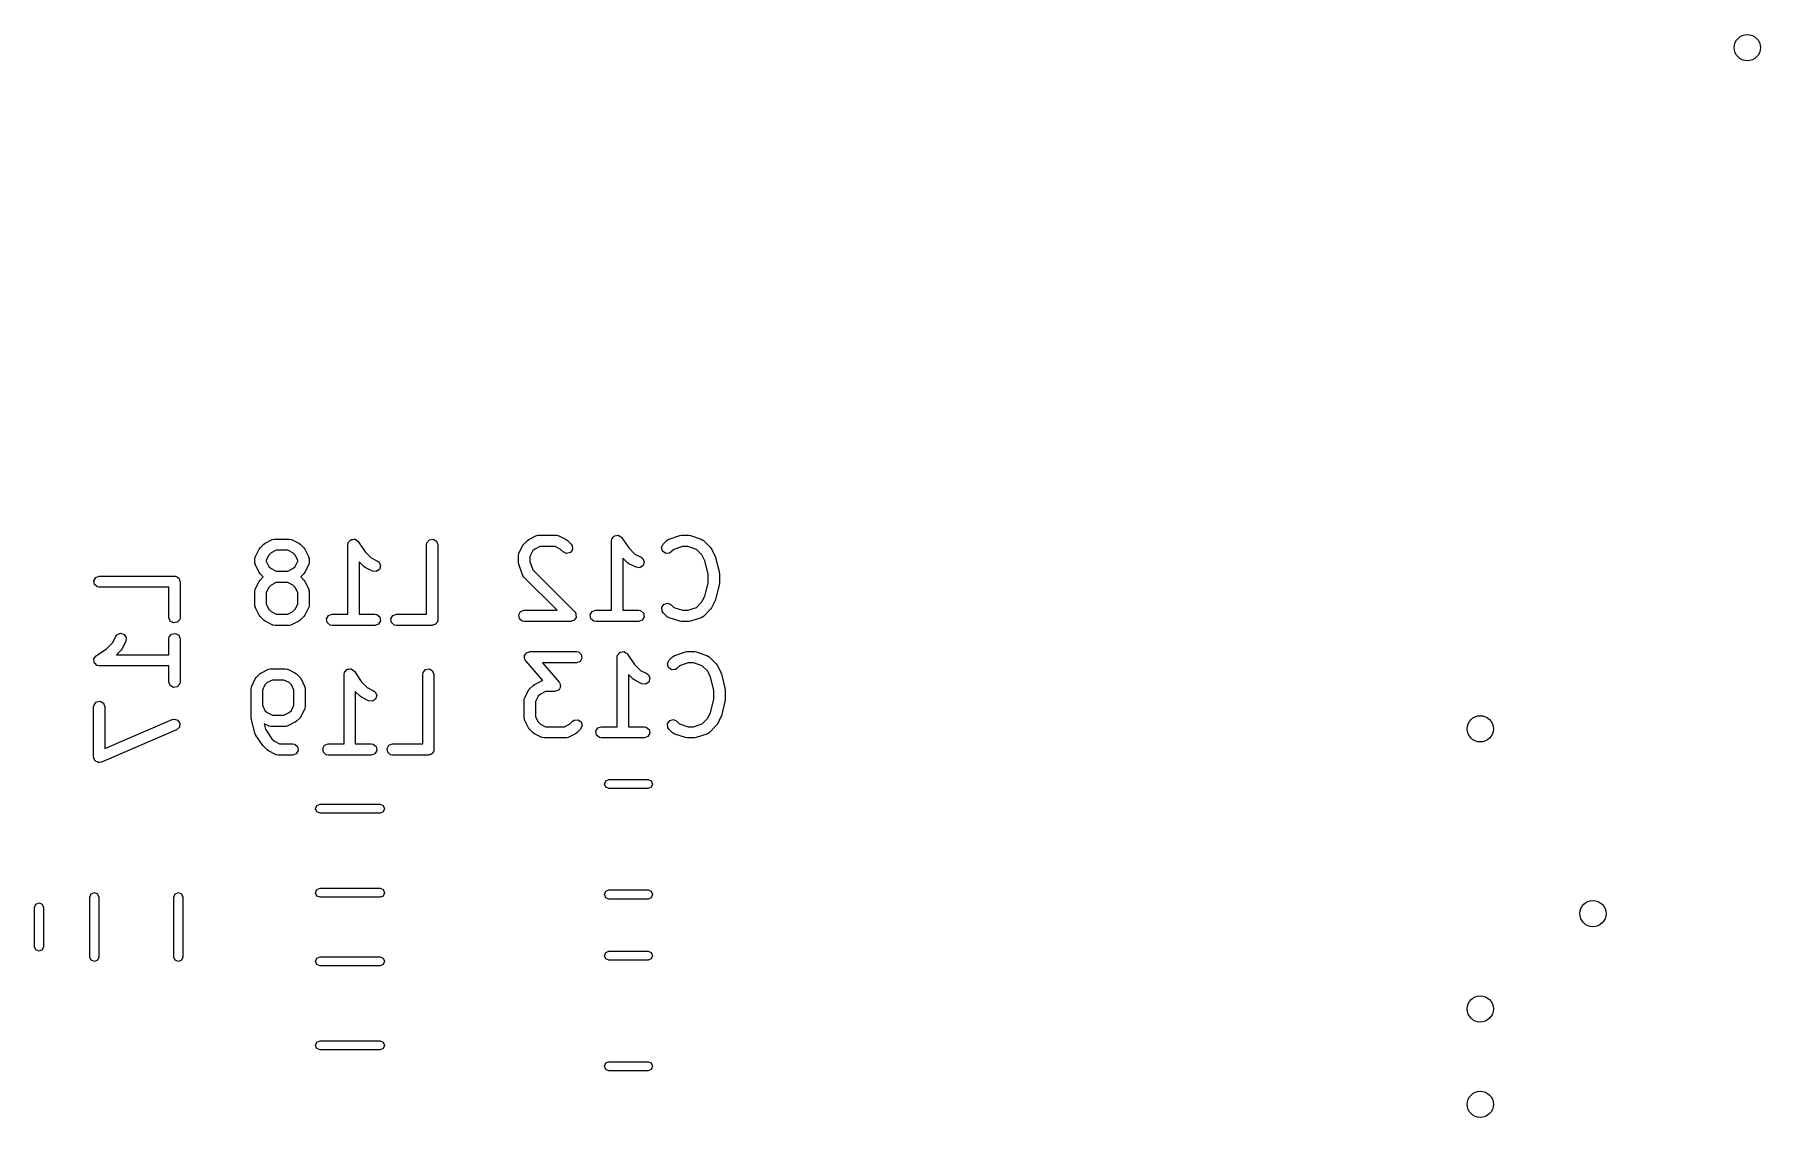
# Model space of a CAD drawing. Extents: x 5.08 to 7.09, y -4.25 to -3.04.
# Drawn here: x 6.187 to 7.092, y -3.608 to -3.04 of the extents above; entities that cross this region are included whole.
import ezdxf

# ---------------------------------------------------------------- set-up
doc = ezdxf.new("R2010")
doc.units = 0
doc.header["$MEASUREMENT"] = 0
doc.layers.add('BLACK', color=7, linetype='CONTINUOUS')

msp = doc.modelspace()

# ---------------------------------------------------------------- linework, layer by layer
at = {"layer": 'BLACK', "linetype": 'CONTINUOUS'}
for p, q in [((6.44595, -3.30478), (6.4497, -3.3029)), ((6.4497, -3.3029), (6.45068, -3.30261)), ((6.45068, -3.30261), (6.45086, -3.30265)), ((6.45086, -3.30265), (6.45102, -3.30259)), ((6.45102, -3.30259), (6.4604, -3.30259)), ((6.4604, -3.30259), (6.46141, -3.30277)), ((6.46141, -3.30277), (6.46154, -3.30288)), ((6.46154, -3.30288), (6.46172, -3.3029)), ((6.46172, -3.3029), (6.46547, -3.30478)), ((6.49096, -3.30296), (6.49108, -3.30284)), ((6.49108, -3.30284), (6.49194, -3.30278)), ((6.49194, -3.30278), (6.49278, -3.30264)), ((6.49278, -3.30264), (6.49293, -3.30272)), ((6.49293, -3.30272), (6.4931, -3.30271)), ((6.4931, -3.30271), (6.49379, -3.30322)), ((6.51946, -3.30462), (6.52508, -3.30274)), ((6.52508, -3.30274), (6.52595, -3.30261)), ((6.52595, -3.30261), (6.52601, -3.30259)), ((6.52601, -3.30259), (6.52976, -3.30259)), ((6.52976, -3.30259), (6.53063, -3.30274)), ((6.53063, -3.30274), (6.5307, -3.30274)), ((6.5307, -3.30274), (6.53632, -3.30462)), ((6.30263, -3.31372), (6.30451, -3.30997)), ((6.30451, -3.30997), (6.30503, -3.30926)), ((6.30503, -3.30926), (6.30506, -3.30921)), ((6.30506, -3.30921), (6.30693, -3.30733)), ((6.30693, -3.30733), (6.30766, -3.30682)), ((6.30766, -3.30682), (6.3077, -3.30678)), ((6.3077, -3.30678), (6.31145, -3.3049)), ((6.31077, -3.31185), (6.30957, -3.31304)), ((6.31347, -3.3105), (6.31077, -3.31185)), ((6.31145, -3.3049), (6.31243, -3.30461)), ((6.31243, -3.30461), (6.31261, -3.30465)), ((6.31261, -3.30465), (6.31277, -3.30459)), ((6.31277, -3.30459), (6.32027, -3.30459)), ((6.31957, -3.3105), (6.31347, -3.3105)), ((6.32227, -3.31185), (6.31957, -3.3105)), ((6.32027, -3.30459), (6.32128, -3.30477)), ((6.32128, -3.30477), (6.32142, -3.30488)), ((6.32142, -3.30488), (6.32159, -3.3049)), ((6.32159, -3.3049), (6.32534, -3.30678)), ((6.32347, -3.31304), (6.32227, -3.31185)), ((6.32534, -3.30678), (6.32605, -3.3073)), ((6.32605, -3.3073), (6.32611, -3.30733)), ((6.32611, -3.30733), (6.32798, -3.30921)), ((6.32798, -3.30921), (6.32849, -3.30993)), ((6.32849, -3.30993), (6.32854, -3.30997)), ((6.32854, -3.30997), (6.33041, -3.31372)), ((6.35106, -3.30754), (6.35124, -3.30653)), ((6.35106, -3.34396), (6.35106, -3.30754)), ((6.35124, -3.30653), (6.35135, -3.3064)), ((6.35135, -3.3064), (6.35137, -3.30624)), ((6.35137, -3.30624), (6.35199, -3.30564)), ((6.35199, -3.30564), (6.35254, -3.30499)), ((6.35254, -3.30499), (6.35271, -3.30496)), ((6.35271, -3.30496), (6.35283, -3.30484)), ((6.35283, -3.30484), (6.35369, -3.30478)), ((6.35369, -3.30478), (6.35453, -3.30464)), ((6.35453, -3.30464), (6.35468, -3.30472)), ((6.35468, -3.30472), (6.35485, -3.30471)), ((6.35485, -3.30471), (6.35554, -3.30522)), ((6.35554, -3.30522), (6.35628, -3.30565)), ((6.35628, -3.30565), (6.35634, -3.30581)), ((6.35634, -3.30581), (6.35647, -3.30591)), ((6.35647, -3.30591), (6.36006, -3.31129)), ((6.36006, -3.31129), (6.36327, -3.31449)), ((6.39231, -3.30754), (6.39249, -3.30653)), ((6.39231, -3.34396), (6.39231, -3.30754)), ((6.39249, -3.30653), (6.39379, -3.30499)), ((6.39379, -3.30499), (6.39577, -3.30464)), ((6.39577, -3.30464), (6.39752, -3.30565)), ((6.39752, -3.30565), (6.39821, -3.30754)), ((6.39821, -3.30754), (6.39821, -3.34691)), ((6.44075, -3.31203), (6.44086, -3.3119)), ((6.44086, -3.3119), (6.44088, -3.31172)), ((6.44088, -3.31172), (6.44276, -3.30797)), ((6.44276, -3.30797), (6.44328, -3.30726)), ((6.44328, -3.30726), (6.44331, -3.30721)), ((6.44331, -3.30721), (6.44519, -3.30533)), ((6.44519, -3.30533), (6.44591, -3.30482)), ((6.44591, -3.30482), (6.44595, -3.30478)), ((6.44782, -3.31104), (6.44648, -3.31374)), ((6.44902, -3.30985), (6.44782, -3.31104)), ((6.45172, -3.3085), (6.44902, -3.30985)), ((6.4597, -3.3085), (6.45172, -3.3085)), ((6.4624, -3.30985), (6.4597, -3.3085)), ((6.46393, -3.31138), (6.4624, -3.30985)), ((6.46576, -3.31224), (6.46393, -3.31138)), ((6.46547, -3.30478), (6.46618, -3.3053)), ((6.46771, -3.31171), (6.46576, -3.31224)), ((6.46618, -3.3053), (6.46623, -3.30533)), ((6.46623, -3.30533), (6.46811, -3.30721)), ((6.46887, -3.31006), (6.46771, -3.31171)), ((6.46811, -3.30721), (6.4687, -3.30805)), ((6.4687, -3.30805), (6.46887, -3.31006)), ((6.48931, -3.30554), (6.48949, -3.30453)), ((6.48931, -3.34196), (6.48931, -3.30554)), ((6.48949, -3.30453), (6.4896, -3.3044)), ((6.4896, -3.3044), (6.48962, -3.30424)), ((6.48962, -3.30424), (6.49024, -3.30364)), ((6.49024, -3.30364), (6.49079, -3.30299)), ((6.49079, -3.30299), (6.49096, -3.30296)), ((6.49379, -3.30322), (6.49453, -3.30365)), ((6.49453, -3.30365), (6.49459, -3.30381)), ((6.49459, -3.30381), (6.49472, -3.30391)), ((6.49472, -3.30391), (6.49831, -3.30929)), ((6.49831, -3.30929), (6.50152, -3.31249)), ((6.51557, -3.30904), (6.51643, -3.30721)), ((6.5161, -3.31099), (6.51557, -3.30904)), ((6.51775, -3.31215), (6.5161, -3.31099)), ((6.51643, -3.30721), (6.5183, -3.30533)), ((6.5183, -3.30533), (6.51914, -3.30474)), ((6.51914, -3.30474), (6.51932, -3.30473)), ((6.51932, -3.30473), (6.51946, -3.30462)), ((6.5206, -3.31138), (6.51976, -3.31197)), ((6.52198, -3.31), (6.5206, -3.31138)), ((6.52649, -3.3085), (6.52198, -3.31)), ((6.52928, -3.3085), (6.52649, -3.3085)), ((6.53379, -3.31), (6.52928, -3.3085)), ((6.53671, -3.31292), (6.53379, -3.31)), ((6.53632, -3.30462), (6.53722, -3.30511)), ((6.53722, -3.30511), (6.53731, -3.30526)), ((6.53731, -3.30526), (6.53747, -3.30533)), ((6.53747, -3.30533), (6.54122, -3.30908)), ((6.54122, -3.30908), (6.54173, -3.3098)), ((6.54173, -3.3098), (6.54178, -3.30985)), ((6.54178, -3.30985), (6.54365, -3.3136)), ((6.30232, -3.31504), (6.3025, -3.31403)), ((6.30232, -3.31692), (6.30232, -3.31504)), ((6.30238, -3.31708), (6.30232, -3.31692)), ((6.30234, -3.31726), (6.30238, -3.31708)), ((6.30263, -3.31824), (6.30234, -3.31726)), ((6.3025, -3.31403), (6.30261, -3.3139)), ((6.30261, -3.3139), (6.30263, -3.31372)), ((6.30451, -3.32199), (6.30263, -3.31824)), ((6.30957, -3.31304), (6.30823, -3.31574)), ((6.30823, -3.31574), (6.30823, -3.31622)), ((6.30823, -3.31622), (6.30957, -3.31892)), ((6.30957, -3.31892), (6.31077, -3.32012)), ((6.31077, -3.32012), (6.31347, -3.32146)), ((6.31957, -3.32146), (6.32227, -3.32012)), ((6.32227, -3.32012), (6.32347, -3.31892)), ((6.32482, -3.31574), (6.32347, -3.31304)), ((6.32347, -3.31892), (6.32482, -3.31622)), ((6.32482, -3.31622), (6.32482, -3.31574)), ((6.33041, -3.31824), (6.32854, -3.32199)), ((6.33041, -3.31372), (6.3307, -3.31471)), ((6.33043, -3.31806), (6.33041, -3.31824)), ((6.33054, -3.31793), (6.33043, -3.31806)), ((6.33072, -3.31692), (6.33054, -3.31793)), ((6.3307, -3.31471), (6.33066, -3.31488)), ((6.33066, -3.31488), (6.33072, -3.31504)), ((6.33072, -3.31504), (6.33072, -3.31692)), ((6.35943, -3.31901), (6.35697, -3.31655)), ((6.35697, -3.31655), (6.35697, -3.34396)), ((6.35949, -3.31903), (6.35943, -3.31901)), ((6.3602, -3.31956), (6.35949, -3.31903)), ((6.36394, -3.32143), (6.3602, -3.31956)), ((6.36327, -3.31449), (6.36659, -3.31615)), ((6.36764, -3.32055), (6.36595, -3.32166)), ((6.36659, -3.31615), (6.36741, -3.31676)), ((6.36741, -3.31676), (6.36821, -3.31862)), ((6.36821, -3.31862), (6.36764, -3.32055)), ((6.44057, -3.31304), (6.44075, -3.31203)), ((6.44057, -3.31679), (6.44057, -3.31304)), ((6.44059, -3.31685), (6.44057, -3.31679)), ((6.44072, -3.31773), (6.44059, -3.31685)), ((6.4426, -3.32335), (6.44072, -3.31773)), ((6.44648, -3.31374), (6.44648, -3.31631)), ((6.44648, -3.31631), (6.44798, -3.32082)), ((6.44798, -3.32082), (6.46998, -3.34283)), ((6.49768, -3.31701), (6.49522, -3.31455)), ((6.49522, -3.31455), (6.49522, -3.34196)), ((6.49774, -3.31703), (6.49768, -3.31701)), ((6.49845, -3.31756), (6.49774, -3.31703)), ((6.5022, -3.31943), (6.49845, -3.31756)), ((6.50152, -3.31249), (6.50484, -3.31415)), ((6.5042, -3.31966), (6.5022, -3.31943)), ((6.50589, -3.31855), (6.5042, -3.31966)), ((6.50484, -3.31415), (6.50566, -3.31476)), ((6.50566, -3.31476), (6.50646, -3.31662)), ((6.50646, -3.31662), (6.50589, -3.31855)), ((6.51976, -3.31197), (6.51775, -3.31215)), ((6.53823, -3.31595), (6.53671, -3.31292)), ((6.53993, -3.32278), (6.53823, -3.31595)), ((6.54365, -3.3136), (6.5438, -3.31409)), ((6.5438, -3.31409), (6.54388, -3.3142)), ((6.54388, -3.3142), (6.54575, -3.3217)), ((6.21783, -3.32644), (6.21884, -3.32469)), ((6.21818, -3.32843), (6.21783, -3.32644)), ((6.21973, -3.32973), (6.21818, -3.32843)), ((6.21884, -3.32469), (6.22074, -3.324)), ((6.22074, -3.3299), (6.21973, -3.32973)), ((6.22074, -3.324), (6.26011, -3.324)), ((6.25716, -3.3299), (6.22074, -3.3299)), ((6.25716, -3.3457), (6.25716, -3.3299)), ((6.26011, -3.324), (6.26049, -3.32407)), ((6.26049, -3.32407), (6.26062, -3.32404)), ((6.26062, -3.32404), (6.26074, -3.32411)), ((6.26074, -3.32411), (6.26112, -3.32418)), ((6.26112, -3.32418), (6.26171, -3.32467)), ((6.26171, -3.32467), (6.26237, -3.32505)), ((6.26237, -3.32505), (6.26246, -3.3253)), ((6.26246, -3.3253), (6.26267, -3.32547)), ((6.26267, -3.32547), (6.2628, -3.32623)), ((6.2628, -3.32623), (6.26306, -3.32695)), ((6.26306, -3.32695), (6.26306, -3.3457)), ((6.30263, -3.3306), (6.30451, -3.32685)), ((6.30455, -3.32203), (6.30451, -3.32199)), ((6.30451, -3.32685), (6.30503, -3.32614)), ((6.30506, -3.32276), (6.30455, -3.32203)), ((6.30503, -3.32614), (6.30506, -3.32608)), ((6.30672, -3.32442), (6.30506, -3.32276)), ((6.30506, -3.32608), (6.30672, -3.32442)), ((6.30957, -3.32992), (6.30823, -3.33261)), ((6.31077, -3.32872), (6.30957, -3.32992)), ((6.31347, -3.32737), (6.31077, -3.32872)), ((6.31347, -3.32146), (6.31957, -3.32146)), ((6.31957, -3.32737), (6.31347, -3.32737)), ((6.32227, -3.32872), (6.31957, -3.32737)), ((6.32347, -3.32992), (6.32227, -3.32872)), ((6.32482, -3.33261), (6.32347, -3.32992)), ((6.32798, -3.32276), (6.32632, -3.32442)), ((6.32632, -3.32442), (6.32798, -3.32608)), ((6.32801, -3.3227), (6.32798, -3.32276)), ((6.32798, -3.32608), (6.32849, -3.3268)), ((6.32854, -3.32199), (6.32801, -3.3227)), ((6.32849, -3.3268), (6.32854, -3.32685)), ((6.32854, -3.32685), (6.33041, -3.3306)), ((6.36595, -3.32166), (6.36394, -3.32143)), ((6.44271, -3.32349), (6.4426, -3.32335)), ((6.44272, -3.32366), (6.44271, -3.32349)), ((6.44331, -3.3245), (6.44272, -3.32366)), ((6.46077, -3.34196), (6.44331, -3.3245)), ((6.53823, -3.33451), (6.53993, -3.32768)), ((6.53993, -3.32768), (6.53993, -3.32278)), ((6.54575, -3.32876), (6.54388, -3.33626)), ((6.54584, -3.32804), (6.54574, -3.32862)), ((6.54574, -3.32862), (6.54575, -3.32876)), ((6.54575, -3.3217), (6.54579, -3.32229)), ((6.54579, -3.32229), (6.54584, -3.32242)), ((6.54584, -3.32242), (6.54584, -3.32804)), ((6.30232, -3.33192), (6.3025, -3.33091)), ((6.30232, -3.33942), (6.30232, -3.33192)), ((6.3025, -3.33091), (6.30261, -3.33077)), ((6.30261, -3.33077), (6.30263, -3.3306)), ((6.30823, -3.33261), (6.30823, -3.33872)), ((6.30823, -3.33872), (6.30957, -3.34142)), ((6.32347, -3.34142), (6.32482, -3.33872)), ((6.32482, -3.33872), (6.32482, -3.33261)), ((6.33041, -3.3306), (6.3307, -3.33158)), ((6.3307, -3.33158), (6.33066, -3.33175)), ((6.33066, -3.33175), (6.33072, -3.33192)), ((6.33072, -3.33192), (6.33072, -3.33942)), ((6.51566, -3.3404), (6.51682, -3.33875)), ((6.51682, -3.33875), (6.51877, -3.33822)), ((6.51877, -3.33822), (6.5206, -3.33908)), ((6.5206, -3.33908), (6.52198, -3.34046)), ((6.53379, -3.34046), (6.53671, -3.33754)), ((6.53671, -3.33754), (6.53823, -3.33451)), ((6.54365, -3.33686), (6.54178, -3.34061)), ((6.54367, -3.33672), (6.54365, -3.33686)), ((6.54388, -3.33626), (6.54367, -3.33672)), ((6.25785, -3.3476), (6.25716, -3.3457)), ((6.2596, -3.34861), (6.25785, -3.3476)), ((6.26289, -3.34671), (6.26159, -3.34826)), ((6.26306, -3.3457), (6.26289, -3.34671)), ((6.30238, -3.33958), (6.30232, -3.33942)), ((6.30234, -3.33975), (6.30238, -3.33958)), ((6.30263, -3.34074), (6.30234, -3.33975)), ((6.30451, -3.34449), (6.30263, -3.34074)), ((6.30455, -3.34453), (6.30451, -3.34449)), ((6.30506, -3.34525), (6.30455, -3.34453)), ((6.30693, -3.34713), (6.30506, -3.34525)), ((6.30699, -3.34715), (6.30693, -3.34713)), ((6.3077, -3.34768), (6.30699, -3.34715)), ((6.31145, -3.34956), (6.3077, -3.34768)), ((6.30957, -3.34142), (6.31077, -3.34261)), ((6.31077, -3.34261), (6.31347, -3.34396)), ((6.31347, -3.34396), (6.31957, -3.34396)), ((6.31957, -3.34396), (6.32227, -3.34261)), ((6.32534, -3.34768), (6.32159, -3.34956)), ((6.32227, -3.34261), (6.32347, -3.34142)), ((6.32539, -3.34763), (6.32534, -3.34768)), ((6.32611, -3.34713), (6.32539, -3.34763)), ((6.32798, -3.34525), (6.32611, -3.34713)), ((6.32801, -3.34519), (6.32798, -3.34525)), ((6.32854, -3.34449), (6.32801, -3.34519)), ((6.33041, -3.34074), (6.32854, -3.34449)), ((6.33043, -3.34056), (6.33041, -3.34074)), ((6.33054, -3.34042), (6.33043, -3.34056)), ((6.33072, -3.33942), (6.33054, -3.34042)), ((6.33986, -3.3464), (6.34087, -3.34465)), ((6.34021, -3.34839), (6.33986, -3.3464)), ((6.34087, -3.34465), (6.34277, -3.34396)), ((6.34277, -3.34396), (6.35106, -3.34396)), ((6.35697, -3.34396), (6.36527, -3.34396)), ((6.36527, -3.34396), (6.36628, -3.34414)), ((6.36628, -3.34414), (6.36782, -3.34544)), ((6.36817, -3.34743), (6.36716, -3.34918)), ((6.36782, -3.34544), (6.36817, -3.34743)), ((6.37361, -3.3464), (6.37462, -3.34465)), ((6.37396, -3.34839), (6.37361, -3.3464)), ((6.37462, -3.34465), (6.37651, -3.34396)), ((6.37651, -3.34396), (6.39231, -3.34396)), ((6.39804, -3.34792), (6.39754, -3.34851)), ((6.3981, -3.34754), (6.39804, -3.34792)), ((6.39817, -3.34743), (6.3981, -3.34754)), ((6.39821, -3.34691), (6.39815, -3.3473)), ((6.39815, -3.3473), (6.39817, -3.34743)), ((6.44062, -3.3444), (6.44163, -3.34265)), ((6.44097, -3.34639), (6.44062, -3.3444)), ((6.44251, -3.34769), (6.44097, -3.34639)), ((6.44163, -3.34265), (6.44352, -3.34196)), ((6.44352, -3.34787), (6.44251, -3.34769)), ((6.44352, -3.34196), (6.46077, -3.34196)), ((6.4679, -3.34787), (6.44352, -3.34787)), ((6.46873, -3.34756), (6.4679, -3.34787)), ((6.46959, -3.34733), (6.46873, -3.34756)), ((6.46967, -3.34722), (6.46959, -3.34733)), ((6.46979, -3.34718), (6.46967, -3.34722)), ((6.47024, -3.34641), (6.46979, -3.34718)), ((6.46998, -3.34283), (6.47035, -3.34335)), ((6.47075, -3.34568), (6.47024, -3.34641)), ((6.47035, -3.34335), (6.47045, -3.34344)), ((6.47045, -3.34344), (6.47047, -3.34352)), ((6.47047, -3.34352), (6.47057, -3.34367)), ((6.47057, -3.34367), (6.47065, -3.34455)), ((6.47065, -3.34455), (6.4708, -3.34543)), ((6.4708, -3.34543), (6.47074, -3.34554)), ((6.47074, -3.34554), (6.47075, -3.34568)), ((6.47811, -3.3444), (6.47912, -3.34265)), ((6.47846, -3.34639), (6.47811, -3.3444)), ((6.48001, -3.34769), (6.47846, -3.34639)), ((6.47912, -3.34265), (6.48102, -3.34196)), ((6.48102, -3.34787), (6.48001, -3.34769)), ((6.48102, -3.34196), (6.48931, -3.34196)), ((6.50352, -3.34787), (6.48102, -3.34787)), ((6.49522, -3.34196), (6.50352, -3.34196)), ((6.50352, -3.34196), (6.50453, -3.34214)), ((6.50541, -3.34718), (6.50352, -3.34787)), ((6.50453, -3.34214), (6.50607, -3.34344)), ((6.50642, -3.34543), (6.50541, -3.34718)), ((6.50607, -3.34344), (6.50642, -3.34543)), ((6.51584, -3.34241), (6.51566, -3.3404)), ((6.51643, -3.34325), (6.51584, -3.34241)), ((6.5183, -3.34513), (6.51643, -3.34325)), ((6.51846, -3.3452), (6.5183, -3.34513)), ((6.51855, -3.34535), (6.51846, -3.3452)), ((6.51946, -3.34584), (6.51855, -3.34535)), ((6.52508, -3.34772), (6.51946, -3.34584)), ((6.52198, -3.34046), (6.52649, -3.34196)), ((6.52514, -3.34771), (6.52508, -3.34772)), ((6.52601, -3.34787), (6.52514, -3.34771)), ((6.52976, -3.34787), (6.52601, -3.34787)), ((6.52649, -3.34196), (6.52928, -3.34196)), ((6.52928, -3.34196), (6.53379, -3.34046)), ((6.52982, -3.34784), (6.52976, -3.34787)), ((6.5307, -3.34772), (6.52982, -3.34784)), ((6.53632, -3.34584), (6.5307, -3.34772)), ((6.53646, -3.34573), (6.53632, -3.34584)), ((6.53663, -3.34572), (6.53646, -3.34573)), ((6.53747, -3.34513), (6.53663, -3.34572)), ((6.54122, -3.34138), (6.53747, -3.34513)), ((6.54125, -3.34132), (6.54122, -3.34138)), ((6.54178, -3.34061), (6.54125, -3.34132)), ((6.22769, -3.35895), (6.22935, -3.35563)), ((6.22935, -3.35563), (6.22996, -3.3548)), ((6.22996, -3.3548), (6.23181, -3.354)), ((6.23181, -3.354), (6.23375, -3.35458)), ((6.23375, -3.35458), (6.23486, -3.35626)), ((6.23486, -3.35626), (6.23463, -3.35827)), ((6.25716, -3.35695), (6.25734, -3.35594)), ((6.25716, -3.36524), (6.25716, -3.35695)), ((6.25734, -3.35594), (6.25863, -3.35439)), ((6.25863, -3.35439), (6.26062, -3.35404)), ((6.26159, -3.34826), (6.2596, -3.34861)), ((6.26062, -3.35404), (6.26237, -3.35505)), ((6.26237, -3.35505), (6.26306, -3.35695)), ((6.26306, -3.35695), (6.26306, -3.37944)), ((6.31163, -3.34958), (6.31145, -3.34956)), ((6.31176, -3.34969), (6.31163, -3.34958)), ((6.31277, -3.34987), (6.31176, -3.34969)), ((6.32027, -3.34987), (6.31277, -3.34987)), ((6.32044, -3.34981), (6.32027, -3.34987)), ((6.32061, -3.34985), (6.32044, -3.34981)), ((6.32159, -3.34956), (6.32061, -3.34985)), ((6.34176, -3.34969), (6.34021, -3.34839)), ((6.34277, -3.34987), (6.34176, -3.34969)), ((6.36527, -3.34987), (6.34277, -3.34987)), ((6.36716, -3.34918), (6.36527, -3.34987)), ((6.3755, -3.34969), (6.37396, -3.34839)), ((6.37651, -3.34987), (6.3755, -3.34969)), ((6.39526, -3.34987), (6.37651, -3.34987)), ((6.39598, -3.3496), (6.39526, -3.34987)), ((6.39674, -3.34947), (6.39598, -3.3496)), ((6.39691, -3.34927), (6.39674, -3.34947)), ((6.39716, -3.34918), (6.39691, -3.34927)), ((6.39754, -3.34851), (6.39716, -3.34918)), ((6.21841, -3.36668), (6.21884, -3.36593)), ((6.21884, -3.36593), (6.219, -3.36588)), ((6.219, -3.36588), (6.2191, -3.36574)), ((6.2191, -3.36574), (6.22448, -3.36215)), ((6.22448, -3.36215), (6.22769, -3.35895)), ((6.2322, -3.36278), (6.22974, -3.36524)), ((6.22974, -3.36524), (6.25716, -3.36524)), ((6.23223, -3.36273), (6.2322, -3.36278)), ((6.23276, -3.36202), (6.23223, -3.36273)), ((6.23463, -3.35827), (6.23276, -3.36202)), ((6.44362, -3.36603), (6.44373, -3.36583)), ((6.44375, -3.36682), (6.44362, -3.36603)), ((6.44373, -3.36559), (6.44423, -3.36497)), ((6.44373, -3.36583), (6.44373, -3.36559)), ((6.44423, -3.36497), (6.44463, -3.36428)), ((6.44463, -3.36428), (6.44485, -3.3642)), ((6.44485, -3.3642), (6.44499, -3.36402)), ((6.44499, -3.36402), (6.44578, -3.36386)), ((6.44578, -3.36386), (6.44652, -3.36359)), ((6.44652, -3.36359), (6.4709, -3.36359)), ((6.4709, -3.36359), (6.47191, -3.36377)), ((6.47191, -3.36377), (6.47345, -3.36507)), ((6.47345, -3.36507), (6.4738, -3.36706)), ((6.49231, -3.36654), (6.49249, -3.36553)), ((6.49249, -3.36553), (6.4926, -3.3654)), ((6.4926, -3.3654), (6.49262, -3.36524)), ((6.49262, -3.36524), (6.49324, -3.36464)), ((6.49324, -3.36464), (6.49379, -3.36399)), ((6.49379, -3.36399), (6.49396, -3.36396)), ((6.49396, -3.36396), (6.49408, -3.36384)), ((6.49408, -3.36384), (6.49494, -3.36378)), ((6.49494, -3.36378), (6.49578, -3.36364)), ((6.49578, -3.36364), (6.49593, -3.36372)), ((6.49593, -3.36372), (6.4961, -3.36371)), ((6.4961, -3.36371), (6.49679, -3.36422)), ((6.49679, -3.36422), (6.49753, -3.36465)), ((6.49753, -3.36465), (6.49759, -3.36481)), ((6.49759, -3.36481), (6.49772, -3.36491)), ((6.49772, -3.36491), (6.50131, -3.37029)), ((6.5213, -3.36633), (6.52214, -3.36574)), ((6.52214, -3.36574), (6.52232, -3.36573)), ((6.52232, -3.36573), (6.52246, -3.36562)), ((6.52246, -3.36562), (6.52808, -3.36374)), ((6.52808, -3.36374), (6.52895, -3.36361)), ((6.52895, -3.36361), (6.52901, -3.36359)), ((6.52901, -3.36359), (6.53276, -3.36359)), ((6.53276, -3.36359), (6.53363, -3.36374)), ((6.53363, -3.36374), (6.5337, -3.36374)), ((6.5337, -3.36374), (6.53932, -3.36562)), ((6.53932, -3.36562), (6.54022, -3.36611)), ((6.54022, -3.36611), (6.54031, -3.36626)), ((6.54031, -3.36626), (6.54047, -3.36633)), ((6.21783, -3.36768), (6.21792, -3.36754)), ((6.21798, -3.36853), (6.21783, -3.36768)), ((6.21791, -3.36737), (6.21841, -3.36668)), ((6.21792, -3.36754), (6.21791, -3.36737)), ((6.21804, -3.36938), (6.21798, -3.36853)), ((6.21815, -3.3695), (6.21804, -3.36938)), ((6.21818, -3.36967), (6.21815, -3.3695)), ((6.21884, -3.37022), (6.21818, -3.36967)), ((6.21943, -3.37084), (6.21884, -3.37022)), ((6.2196, -3.37086), (6.21943, -3.37084)), ((6.21973, -3.37097), (6.2196, -3.37086)), ((6.22074, -3.37115), (6.21973, -3.37097)), ((6.25716, -3.37115), (6.22074, -3.37115)), ((6.25716, -3.37944), (6.25716, -3.37115)), ((6.30493, -3.37533), (6.30566, -3.37482)), ((6.30566, -3.37482), (6.3057, -3.37478)), ((6.3057, -3.37478), (6.30945, -3.3729)), ((6.30945, -3.3729), (6.31043, -3.37261)), ((6.31043, -3.37261), (6.31061, -3.37265)), ((6.31061, -3.37265), (6.31077, -3.37259)), ((6.31077, -3.37259), (6.31827, -3.37259)), ((6.31827, -3.37259), (6.31928, -3.37277)), ((6.31928, -3.37277), (6.31942, -3.37288)), ((6.31942, -3.37288), (6.31959, -3.3729)), ((6.31959, -3.3729), (6.32334, -3.37478)), ((6.32334, -3.37478), (6.32405, -3.3753)), ((6.32405, -3.3753), (6.32411, -3.37533)), ((6.34906, -3.37554), (6.34924, -3.37453)), ((6.34924, -3.37453), (6.34935, -3.3744)), ((6.34935, -3.3744), (6.34937, -3.37424)), ((6.34937, -3.37424), (6.34999, -3.37364)), ((6.34999, -3.37364), (6.35054, -3.37299)), ((6.35054, -3.37299), (6.35071, -3.37296)), ((6.35071, -3.37296), (6.35083, -3.37284)), ((6.35083, -3.37284), (6.35169, -3.37278)), ((6.35169, -3.37278), (6.35253, -3.37264)), ((6.35253, -3.37264), (6.35268, -3.37272)), ((6.35268, -3.37272), (6.35285, -3.37271)), ((6.35285, -3.37271), (6.35354, -3.37322)), ((6.35354, -3.37322), (6.35428, -3.37365)), ((6.35428, -3.37365), (6.35434, -3.37381)), ((6.35434, -3.37381), (6.35447, -3.37391)), ((6.35447, -3.37391), (6.35806, -3.37929)), ((6.39031, -3.37554), (6.39049, -3.37453)), ((6.39049, -3.37453), (6.39179, -3.37299)), ((6.39179, -3.37299), (6.39377, -3.37264)), ((6.39377, -3.37264), (6.39552, -3.37365)), ((6.39552, -3.37365), (6.39621, -3.37554)), ((6.44377, -3.36761), (6.44375, -3.36682)), ((6.44395, -3.3679), (6.44377, -3.36761)), ((6.44397, -3.36802), (6.44395, -3.3679)), ((6.44407, -3.36811), (6.44397, -3.36802)), ((6.4443, -3.36849), (6.44407, -3.36811)), ((6.45327, -3.37873), (6.4443, -3.36849)), ((6.4709, -3.3695), (6.45303, -3.3695)), ((6.45303, -3.3695), (6.46187, -3.3796)), ((6.47279, -3.36881), (6.4709, -3.3695)), ((6.4738, -3.36706), (6.47279, -3.36881)), ((6.49231, -3.40296), (6.49231, -3.36654)), ((6.50131, -3.37029), (6.50452, -3.37349)), ((6.50452, -3.37349), (6.50784, -3.37515)), ((6.50784, -3.37515), (6.50866, -3.37576)), ((6.51857, -3.37004), (6.51943, -3.36821)), ((6.5191, -3.37199), (6.51857, -3.37004)), ((6.52075, -3.37315), (6.5191, -3.37199)), ((6.51943, -3.36821), (6.5213, -3.36633)), ((6.52276, -3.37297), (6.52075, -3.37315)), ((6.5236, -3.37238), (6.52276, -3.37297)), ((6.52498, -3.371), (6.5236, -3.37238)), ((6.52949, -3.3695), (6.52498, -3.371)), ((6.53228, -3.3695), (6.52949, -3.3695)), ((6.53679, -3.371), (6.53228, -3.3695)), ((6.53971, -3.37392), (6.53679, -3.371)), ((6.54123, -3.37695), (6.53971, -3.37392)), ((6.54047, -3.36633), (6.54422, -3.37008)), ((6.54422, -3.37008), (6.54473, -3.3708)), ((6.54473, -3.3708), (6.54478, -3.37085)), ((6.54478, -3.37085), (6.54665, -3.3746)), ((6.54665, -3.3746), (6.5468, -3.37509)), ((6.5468, -3.37509), (6.54688, -3.3752)), ((6.54688, -3.3752), (6.54875, -3.3827)), ((6.25785, -3.38134), (6.25716, -3.37944)), ((6.2596, -3.38235), (6.25785, -3.38134)), ((6.26159, -3.382), (6.2596, -3.38235)), ((6.26289, -3.38045), (6.26159, -3.382)), ((6.26306, -3.37944), (6.26289, -3.38045)), ((6.30032, -3.38304), (6.3005, -3.38203)), ((6.30032, -3.39804), (6.30032, -3.38304)), ((6.3005, -3.38203), (6.30061, -3.3819)), ((6.30061, -3.3819), (6.30063, -3.38172)), ((6.30063, -3.38172), (6.30251, -3.37797)), ((6.30251, -3.37797), (6.30303, -3.37726)), ((6.30303, -3.37726), (6.30306, -3.37721)), ((6.30306, -3.37721), (6.30493, -3.37533)), ((6.30757, -3.38104), (6.30623, -3.38374)), ((6.30623, -3.38374), (6.30623, -3.39172)), ((6.30877, -3.37985), (6.30757, -3.38104)), ((6.31147, -3.3785), (6.30877, -3.37985)), ((6.31757, -3.3785), (6.31147, -3.3785)), ((6.32027, -3.37985), (6.31757, -3.3785)), ((6.32147, -3.38104), (6.32027, -3.37985)), ((6.32282, -3.38374), (6.32147, -3.38104)), ((6.32282, -3.39172), (6.32282, -3.38374)), ((6.32411, -3.37533), (6.32598, -3.37721)), ((6.32598, -3.37721), (6.32649, -3.37793)), ((6.32649, -3.37793), (6.32654, -3.37797)), ((6.32654, -3.37797), (6.32841, -3.38172)), ((6.32841, -3.38172), (6.3287, -3.38271)), ((6.3287, -3.38271), (6.32866, -3.38288)), ((6.32866, -3.38288), (6.32872, -3.38304)), ((6.32872, -3.38304), (6.32872, -3.39242)), ((6.34906, -3.41196), (6.34906, -3.37554)), ((6.35806, -3.37929), (6.36126, -3.38249)), ((6.36126, -3.38249), (6.36459, -3.38415)), ((6.36459, -3.38415), (6.36541, -3.38476)), ((6.39031, -3.41196), (6.39031, -3.37554)), ((6.39621, -3.37554), (6.39621, -3.41491)), ((6.44388, -3.38772), (6.44576, -3.38397)), ((6.44576, -3.38397), (6.44628, -3.38326)), ((6.44628, -3.38326), (6.44631, -3.3832)), ((6.44631, -3.3832), (6.44819, -3.38133)), ((6.44819, -3.38133), (6.44891, -3.38082)), ((6.44891, -3.38082), (6.44895, -3.38078)), ((6.44895, -3.38078), (6.4527, -3.3789)), ((6.4527, -3.3789), (6.45327, -3.37873)), ((6.46039, -3.38422), (6.45965, -3.38449)), ((6.46118, -3.38407), (6.46039, -3.38422)), ((6.46132, -3.38388), (6.46118, -3.38407)), ((6.46154, -3.3838), (6.46132, -3.38388)), ((6.46194, -3.38311), (6.46154, -3.3838)), ((6.46187, -3.3796), (6.4621, -3.37998)), ((6.46244, -3.38249), (6.46194, -3.38311)), ((6.4621, -3.37998), (6.4622, -3.38007)), ((6.4622, -3.38007), (6.46223, -3.38019)), ((6.46223, -3.38019), (6.4624, -3.38048)), ((6.4624, -3.38048), (6.46242, -3.38127)), ((6.46242, -3.38127), (6.46255, -3.38205)), ((6.46255, -3.38205), (6.46244, -3.38226)), ((6.46244, -3.38226), (6.46244, -3.38249)), ((6.50068, -3.37801), (6.49822, -3.37555)), ((6.49822, -3.37555), (6.49822, -3.40296)), ((6.50074, -3.37803), (6.50068, -3.37801)), ((6.50145, -3.37856), (6.50074, -3.37803)), ((6.5052, -3.38043), (6.50145, -3.37856)), ((6.5072, -3.38066), (6.5052, -3.38043)), ((6.50889, -3.37955), (6.5072, -3.38066)), ((6.50866, -3.37576), (6.50946, -3.37762)), ((6.50946, -3.37762), (6.50889, -3.37955)), ((6.54293, -3.38378), (6.54123, -3.37695)), ((6.54293, -3.38868), (6.54293, -3.38378)), ((6.54875, -3.3827), (6.54879, -3.38329)), ((6.54879, -3.38329), (6.54884, -3.38342)), ((6.54884, -3.38342), (6.54884, -3.38904)), ((6.21779, -3.39257), (6.21797, -3.39156)), ((6.21779, -3.41881), (6.21779, -3.39257)), ((6.21797, -3.39156), (6.21926, -3.39001)), ((6.21926, -3.39001), (6.22125, -3.38966)), ((6.22125, -3.38966), (6.223, -3.39067)), ((6.223, -3.39067), (6.22369, -3.39257)), ((6.22369, -3.39257), (6.22369, -3.41434)), ((6.30623, -3.39172), (6.30757, -3.39442)), ((6.32147, -3.39442), (6.32282, -3.39172)), ((6.32872, -3.39242), (6.32854, -3.39343)), ((6.35743, -3.38701), (6.35497, -3.38455)), ((6.35497, -3.38455), (6.35497, -3.41196)), ((6.35749, -3.38703), (6.35743, -3.38701)), ((6.3582, -3.38756), (6.35749, -3.38703)), ((6.36194, -3.38943), (6.3582, -3.38756)), ((6.36395, -3.38966), (6.36194, -3.38943)), ((6.36564, -3.38855), (6.36395, -3.38966)), ((6.36541, -3.38476), (6.36621, -3.38662)), ((6.36621, -3.38662), (6.36564, -3.38855)), ((6.44357, -3.38904), (6.44375, -3.38803)), ((6.44357, -3.39842), (6.44357, -3.38904)), ((6.44375, -3.38803), (6.44386, -3.3879)), ((6.44386, -3.3879), (6.44388, -3.38772)), ((6.45082, -3.38704), (6.44948, -3.38974)), ((6.44948, -3.38974), (6.44948, -3.39772)), ((6.45202, -3.38584), (6.45082, -3.38704)), ((6.45472, -3.38449), (6.45202, -3.38584)), ((6.45965, -3.38449), (6.45472, -3.38449)), ((6.54123, -3.39551), (6.54293, -3.38868)), ((6.54875, -3.38976), (6.54688, -3.39726)), ((6.54884, -3.38904), (6.54874, -3.38962)), ((6.54874, -3.38962), (6.54875, -3.38976)), ((6.22369, -3.41434), (6.25895, -3.39923)), ((6.25895, -3.39923), (6.25995, -3.39899)), ((6.25995, -3.39899), (6.26188, -3.39958)), ((6.26188, -3.39958), (6.26299, -3.40127)), ((6.26299, -3.40127), (6.26275, -3.40327)), ((6.30037, -3.39817), (6.30032, -3.39804)), ((6.30041, -3.39876), (6.30037, -3.39817)), ((6.30228, -3.40626), (6.30041, -3.39876)), ((6.30945, -3.40256), (6.30716, -3.40141)), ((6.30716, -3.40141), (6.30789, -3.40433)), ((6.30757, -3.39442), (6.30877, -3.39561)), ((6.30877, -3.39561), (6.31147, -3.39696)), ((6.31147, -3.39696), (6.31757, -3.39696)), ((6.31757, -3.39696), (6.32027, -3.39561)), ((6.32334, -3.40068), (6.31959, -3.40256)), ((6.32027, -3.39561), (6.32147, -3.39442)), ((6.32339, -3.40064), (6.32334, -3.40068)), ((6.32411, -3.40013), (6.32339, -3.40064)), ((6.32598, -3.39825), (6.32411, -3.40013)), ((6.32601, -3.3982), (6.32598, -3.39825)), ((6.32654, -3.39749), (6.32601, -3.3982)), ((6.32841, -3.39374), (6.32654, -3.39749)), ((6.32843, -3.39356), (6.32841, -3.39374)), ((6.32854, -3.39343), (6.32843, -3.39356)), ((6.44363, -3.39858), (6.44357, -3.39842)), ((6.44359, -3.39875), (6.44363, -3.39858)), ((6.44388, -3.39974), (6.44359, -3.39875)), ((6.44576, -3.40349), (6.44388, -3.39974)), ((6.44948, -3.39772), (6.45082, -3.40042)), ((6.45082, -3.40042), (6.45202, -3.40161)), ((6.45202, -3.40161), (6.45472, -3.40296)), ((6.46457, -3.40296), (6.46727, -3.40161)), ((6.46727, -3.40161), (6.46881, -3.40008)), ((6.46881, -3.40008), (6.46965, -3.39949)), ((6.46965, -3.39949), (6.47166, -3.39931)), ((6.47166, -3.39931), (6.47331, -3.40047)), ((6.47384, -3.40242), (6.47298, -3.40425)), ((6.47331, -3.40047), (6.47384, -3.40242)), ((6.51866, -3.4014), (6.51982, -3.39975)), ((6.51884, -3.40341), (6.51866, -3.4014)), ((6.51982, -3.39975), (6.52177, -3.39922)), ((6.52177, -3.39922), (6.5236, -3.40008)), ((6.5236, -3.40008), (6.52498, -3.40146)), ((6.52498, -3.40146), (6.52949, -3.40296)), ((6.53228, -3.40296), (6.53679, -3.40146)), ((6.53679, -3.40146), (6.53971, -3.39854)), ((6.53971, -3.39854), (6.54123, -3.39551)), ((6.54422, -3.40238), (6.54047, -3.40613)), ((6.54425, -3.40232), (6.54422, -3.40238)), ((6.54478, -3.40161), (6.54425, -3.40232)), ((6.54665, -3.39786), (6.54478, -3.40161)), ((6.54667, -3.39772), (6.54665, -3.39786)), ((6.54688, -3.39726), (6.54667, -3.39772)), ((6.26127, -3.40466), (6.2219, -3.42153)), ((6.26275, -3.40327), (6.26127, -3.40466)), ((6.30229, -3.40627), (6.30228, -3.40626)), ((6.30269, -3.40718), (6.30229, -3.40627)), ((6.30644, -3.4128), (6.30269, -3.40718)), ((6.30789, -3.40433), (6.31119, -3.40928)), ((6.30963, -3.40258), (6.30945, -3.40256)), ((6.30976, -3.40269), (6.30963, -3.40258)), ((6.31077, -3.40287), (6.30976, -3.40269)), ((6.31827, -3.40287), (6.31077, -3.40287)), ((6.31119, -3.40928), (6.31252, -3.41061)), ((6.31252, -3.41061), (6.31522, -3.41196)), ((6.31844, -3.40281), (6.31827, -3.40287)), ((6.31861, -3.40285), (6.31844, -3.40281)), ((6.31959, -3.40256), (6.31861, -3.40285)), ((6.4458, -3.40353), (6.44576, -3.40349)), ((6.44631, -3.40425), (6.4458, -3.40353)), ((6.44818, -3.40613), (6.44631, -3.40425)), ((6.44824, -3.40615), (6.44818, -3.40613)), ((6.44895, -3.40668), (6.44824, -3.40615)), ((6.4527, -3.40856), (6.44895, -3.40668)), ((6.45288, -3.40858), (6.4527, -3.40856)), ((6.45301, -3.40869), (6.45288, -3.40858)), ((6.45402, -3.40887), (6.45301, -3.40869)), ((6.46527, -3.40887), (6.45402, -3.40887)), ((6.45472, -3.40296), (6.46457, -3.40296)), ((6.46544, -3.40881), (6.46527, -3.40887)), ((6.46561, -3.40885), (6.46544, -3.40881)), ((6.46659, -3.40856), (6.46561, -3.40885)), ((6.47034, -3.40668), (6.46659, -3.40856)), ((6.47039, -3.40663), (6.47034, -3.40668)), ((6.47111, -3.40613), (6.47039, -3.40663)), ((6.47298, -3.40425), (6.47111, -3.40613)), ((6.48111, -3.4054), (6.48212, -3.40365)), ((6.48146, -3.40739), (6.48111, -3.4054)), ((6.48301, -3.40869), (6.48146, -3.40739)), ((6.48212, -3.40365), (6.48402, -3.40296)), ((6.48402, -3.40887), (6.48301, -3.40869)), ((6.48402, -3.40296), (6.49231, -3.40296)), ((6.50652, -3.40887), (6.48402, -3.40887)), ((6.49822, -3.40296), (6.50652, -3.40296)), ((6.50652, -3.40296), (6.50753, -3.40314)), ((6.50841, -3.40818), (6.50652, -3.40887)), ((6.50753, -3.40314), (6.50907, -3.40444)), ((6.50942, -3.40643), (6.50841, -3.40818)), ((6.50907, -3.40444), (6.50942, -3.40643)), ((6.51943, -3.40425), (6.51884, -3.40341)), ((6.5213, -3.40613), (6.51943, -3.40425)), ((6.52146, -3.4062), (6.5213, -3.40613)), ((6.52155, -3.40635), (6.52146, -3.4062)), ((6.52246, -3.40684), (6.52155, -3.40635)), ((6.52808, -3.40872), (6.52246, -3.40684)), ((6.52814, -3.40871), (6.52808, -3.40872)), ((6.52901, -3.40887), (6.52814, -3.40871)), ((6.53276, -3.40887), (6.52901, -3.40887)), ((6.52949, -3.40296), (6.53228, -3.40296)), ((6.53282, -3.40884), (6.53276, -3.40887)), ((6.5337, -3.40872), (6.53282, -3.40884)), ((6.53932, -3.40684), (6.5337, -3.40872)), ((6.53946, -3.40673), (6.53932, -3.40684)), ((6.53963, -3.40672), (6.53946, -3.40673)), ((6.54047, -3.40613), (6.53963, -3.40672)), ((6.21791, -3.41914), (6.21779, -3.41881)), ((6.21787, -3.41949), (6.21791, -3.41914)), ((6.21824, -3.42007), (6.21787, -3.41949)), ((6.21848, -3.42071), (6.21824, -3.42007)), ((6.30655, -3.41288), (6.30644, -3.4128)), ((6.30681, -3.41325), (6.30655, -3.41288)), ((6.30868, -3.41513), (6.30681, -3.41325)), ((6.30874, -3.41515), (6.30868, -3.41513)), ((6.30945, -3.41568), (6.30874, -3.41515)), ((6.3132, -3.41756), (6.30945, -3.41568)), ((6.31338, -3.41758), (6.3132, -3.41756)), ((6.31351, -3.41769), (6.31338, -3.41758)), ((6.31452, -3.41787), (6.31351, -3.41769)), ((6.32202, -3.41787), (6.31452, -3.41787)), ((6.31522, -3.41196), (6.32202, -3.41196)), ((6.32202, -3.41196), (6.32303, -3.41214)), ((6.32392, -3.41718), (6.32202, -3.41787)), ((6.32303, -3.41214), (6.32458, -3.41344)), ((6.32493, -3.41543), (6.32392, -3.41718)), ((6.32458, -3.41344), (6.32493, -3.41543)), ((6.33786, -3.4144), (6.33887, -3.41265)), ((6.33821, -3.41639), (6.33786, -3.4144)), ((6.33976, -3.41769), (6.33821, -3.41639)), ((6.33887, -3.41265), (6.34077, -3.41196)), ((6.34077, -3.41787), (6.33976, -3.41769)), ((6.34077, -3.41196), (6.34906, -3.41196)), ((6.36327, -3.41787), (6.34077, -3.41787)), ((6.35497, -3.41196), (6.36327, -3.41196)), ((6.36327, -3.41196), (6.36428, -3.41214)), ((6.36516, -3.41718), (6.36327, -3.41787)), ((6.36428, -3.41214), (6.36582, -3.41344)), ((6.36617, -3.41543), (6.36516, -3.41718)), ((6.36582, -3.41344), (6.36617, -3.41543)), ((6.37161, -3.4144), (6.37262, -3.41265)), ((6.37196, -3.41639), (6.37161, -3.4144)), ((6.3735, -3.41769), (6.37196, -3.41639)), ((6.37262, -3.41265), (6.37451, -3.41196)), ((6.37451, -3.41787), (6.3735, -3.41769)), ((6.37451, -3.41196), (6.39031, -3.41196)), ((6.39326, -3.41787), (6.37451, -3.41787)), ((6.39398, -3.4176), (6.39326, -3.41787)), ((6.39474, -3.41747), (6.39398, -3.4176)), ((6.39491, -3.41727), (6.39474, -3.41747)), ((6.39516, -3.41718), (6.39491, -3.41727)), ((6.39554, -3.41651), (6.39516, -3.41718)), ((6.39604, -3.41592), (6.39554, -3.41651)), ((6.3961, -3.41554), (6.39604, -3.41592)), ((6.39617, -3.41543), (6.3961, -3.41554)), ((6.39621, -3.41491), (6.39615, -3.4153)), ((6.39615, -3.4153), (6.39617, -3.41543)), ((6.21878, -3.42089), (6.21848, -3.42071)), ((6.21897, -3.42118), (6.21878, -3.42089)), ((6.21963, -3.42138), (6.21897, -3.42118)), ((6.22023, -3.42172), (6.21963, -3.42138)), ((6.22057, -3.42166), (6.22023, -3.42172)), ((6.22091, -3.42176), (6.22057, -3.42166)), ((6.2219, -3.42153), (6.22091, -3.42176)), ((6.48556, -3.43307), (6.48625, -3.4314)), ((6.48625, -3.43474), (6.48556, -3.43307)), ((6.48625, -3.4314), (6.48792, -3.43071)), ((6.48792, -3.43543), (6.48625, -3.43474)), ((6.48792, -3.43071), (6.50849, -3.43071)), ((6.50849, -3.43543), (6.48792, -3.43543)), ((6.50849, -3.43071), (6.51016, -3.4314)), ((6.51016, -3.43474), (6.50849, -3.43543)), ((6.51016, -3.4314), (6.51085, -3.43307)), ((6.51085, -3.43307), (6.51016, -3.43474)), ((6.33411, -3.44596), (6.3348, -3.44429)), ((6.3348, -3.44763), (6.33411, -3.44596)), ((6.3348, -3.44429), (6.33647, -3.4436)), ((6.33647, -3.44832), (6.3348, -3.44763)), ((6.33647, -3.4436), (6.36794, -3.4436)), ((6.36794, -3.4436), (6.36961, -3.44429)), ((6.36961, -3.44763), (6.36794, -3.44832)), ((6.36961, -3.44429), (6.3703, -3.44596)), ((6.3703, -3.44596), (6.36961, -3.44763)), ((6.36794, -3.44832), (6.33647, -3.44832)), ((6.2158, -3.49227), (6.21649, -3.4906)), ((6.2158, -3.52374), (6.2158, -3.49227)), ((6.21649, -3.4906), (6.21816, -3.48991)), ((6.21816, -3.48991), (6.21983, -3.4906)), ((6.21983, -3.4906), (6.22052, -3.49227)), ((6.22052, -3.49227), (6.22052, -3.52374)), ((6.25989, -3.49227), (6.26058, -3.4906)), ((6.25989, -3.52374), (6.25989, -3.49227)), ((6.26058, -3.4906), (6.26225, -3.48991)), ((6.26225, -3.48991), (6.26392, -3.4906)), ((6.26392, -3.4906), (6.26461, -3.49227)), ((6.26461, -3.49227), (6.26461, -3.52374)), ((6.33411, -3.49006), (6.3348, -3.48838)), ((6.3348, -3.49173), (6.33411, -3.49006)), ((6.3348, -3.48838), (6.33647, -3.48769)), ((6.33647, -3.49242), (6.3348, -3.49173)), ((6.33647, -3.48769), (6.36794, -3.48769)), ((6.36794, -3.49242), (6.33647, -3.49242)), ((6.36794, -3.48769), (6.36961, -3.48838)), ((6.36961, -3.49173), (6.36794, -3.49242)), ((6.36961, -3.48838), (6.3703, -3.49006)), ((6.3703, -3.49006), (6.36961, -3.49173)), ((6.48556, -3.49094), (6.48625, -3.48927)), ((6.48625, -3.49262), (6.48556, -3.49094)), ((6.48625, -3.48927), (6.48792, -3.48858)), ((6.48792, -3.49331), (6.48625, -3.49262)), ((6.48792, -3.48858), (6.50849, -3.48858)), ((6.50849, -3.48858), (6.51016, -3.48927)), ((6.51016, -3.49262), (6.50849, -3.49331)), ((6.51016, -3.48927), (6.51085, -3.49094)), ((6.51085, -3.49094), (6.51016, -3.49262)), ((6.18678, -3.49772), (6.18747, -3.49605)), ((6.18678, -3.51829), (6.18678, -3.49772)), ((6.18747, -3.49605), (6.18914, -3.49536)), ((6.18914, -3.49536), (6.19081, -3.49605)), ((6.19081, -3.49605), (6.1915, -3.49772)), ((6.1915, -3.49772), (6.1915, -3.51829)), ((6.50849, -3.49331), (6.48792, -3.49331)), ((6.18747, -3.51996), (6.18678, -3.51829)), ((6.18914, -3.52066), (6.18747, -3.51996)), ((6.19081, -3.51996), (6.18914, -3.52066)), ((6.1915, -3.51829), (6.19081, -3.51996)), ((6.21649, -3.52541), (6.2158, -3.52374)), ((6.21816, -3.5261), (6.21649, -3.52541)), ((6.21983, -3.52541), (6.21816, -3.5261)), ((6.22052, -3.52374), (6.21983, -3.52541)), ((6.26058, -3.52541), (6.25989, -3.52374)), ((6.26225, -3.5261), (6.26058, -3.52541)), ((6.26392, -3.52541), (6.26225, -3.5261)), ((6.26461, -3.52374), (6.26392, -3.52541)), ((6.33411, -3.52596), (6.3348, -3.52429)), ((6.3348, -3.52763), (6.33411, -3.52596)), ((6.3348, -3.52429), (6.33647, -3.5236)), ((6.33647, -3.52832), (6.3348, -3.52763)), ((6.33647, -3.5236), (6.36794, -3.5236)), ((6.36794, -3.52832), (6.33647, -3.52832)), ((6.36794, -3.5236), (6.36961, -3.52429)), ((6.36961, -3.52763), (6.36794, -3.52832)), ((6.36961, -3.52429), (6.3703, -3.52596)), ((6.3703, -3.52596), (6.36961, -3.52763)), ((6.48556, -3.52307), (6.48625, -3.5214)), ((6.48625, -3.52474), (6.48556, -3.52307)), ((6.48625, -3.5214), (6.48792, -3.52071)), ((6.48792, -3.52543), (6.48625, -3.52474)), ((6.48792, -3.52071), (6.50849, -3.52071)), ((6.50849, -3.52543), (6.48792, -3.52543)), ((6.50849, -3.52071), (6.51016, -3.5214)), ((6.51016, -3.52474), (6.50849, -3.52543)), ((6.51016, -3.5214), (6.51085, -3.52307)), ((6.51085, -3.52307), (6.51016, -3.52474)), ((6.33411, -3.57006), (6.3348, -3.56838)), ((6.3348, -3.57173), (6.33411, -3.57006)), ((6.3348, -3.56838), (6.33647, -3.56769)), ((6.33647, -3.57242), (6.3348, -3.57173)), ((6.33647, -3.56769), (6.36794, -3.56769)), ((6.36794, -3.57242), (6.33647, -3.57242)), ((6.36794, -3.56769), (6.36961, -3.56838)), ((6.36961, -3.57173), (6.36794, -3.57242)), ((6.36961, -3.56838), (6.3703, -3.57006)), ((6.3703, -3.57006), (6.36961, -3.57173)), ((6.48556, -3.58094), (6.48625, -3.57927)), ((6.48625, -3.58262), (6.48556, -3.58094)), ((6.48625, -3.57927), (6.48792, -3.57858)), ((6.48792, -3.58331), (6.48625, -3.58262)), ((6.48792, -3.57858), (6.50849, -3.57858)), ((6.50849, -3.58331), (6.48792, -3.58331)), ((6.50849, -3.57858), (6.51016, -3.57927)), ((6.51016, -3.58262), (6.50849, -3.58331)), ((6.51016, -3.57927), (6.51085, -3.58094)), ((6.51085, -3.58094), (6.51016, -3.58262))]:
    msp.add_line(p, q, dxfattribs=at)
at = {"layer": 'BLACK'}
for centre in [(7.0848, -3.04701), (6.9448, -3.40409), (7.00386, -3.50094), (6.9448, -3.55094), (6.9448, -3.60094)]:
    msp.add_circle(centre, 0.00689, dxfattribs=at)

doc.saveas('drawing.dxf')
